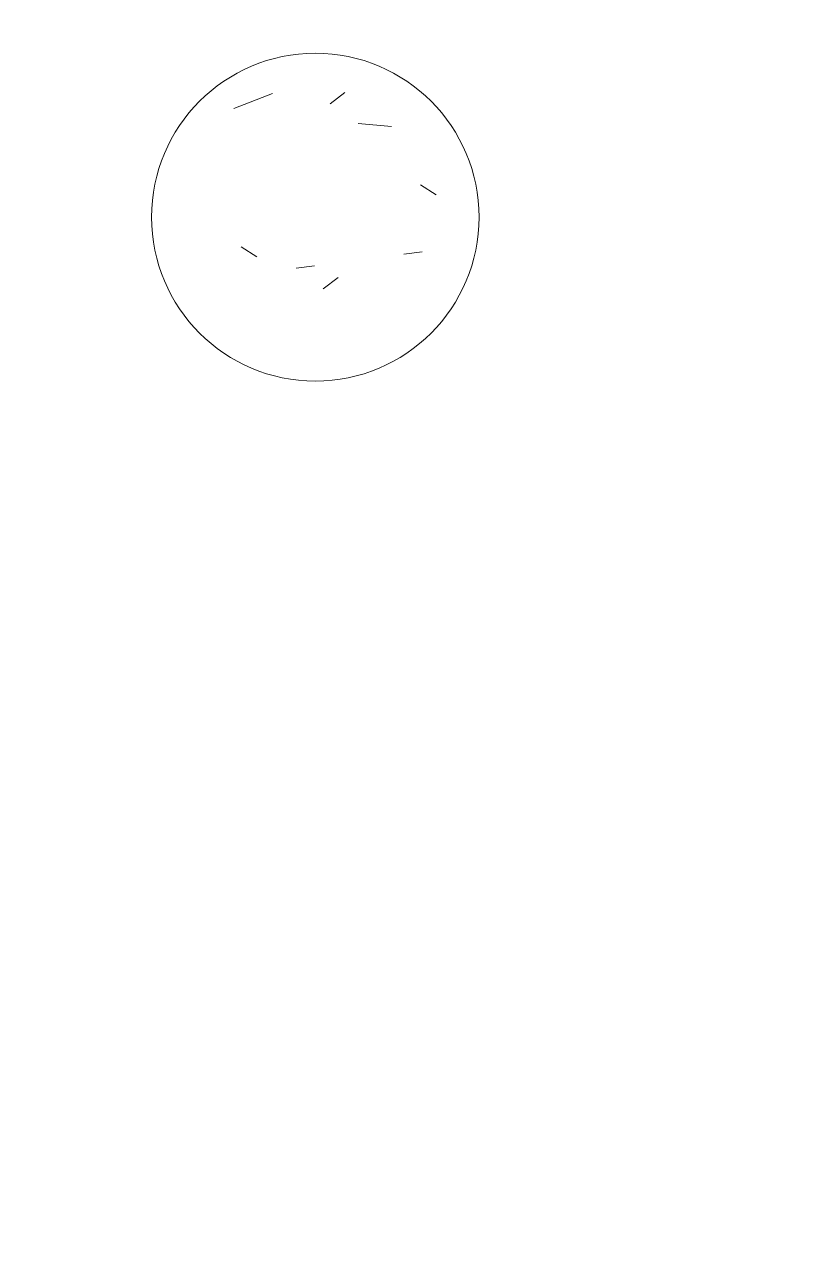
# Model space of a CAD drawing. Header units: metres. Extents: x -217 to -108, y -304 to -188.
# Drawn here: x -162.215 to -160.791, y -218.656 to -216.412 of the extents above; entities that cross this region are included whole.
import ezdxf

# ---------------------------------------------------------------- set-up
doc = ezdxf.new("R2010")
doc.units = ezdxf.units.M
for name, color, linetype, lineweight in [('A-FLOR', 192, 'Continuous', 9), ('A-WALL', 113, 'Continuous', 9), ('S-COLS', 52, 'Continuous', 9)]:
    doc.layers.add(name, color=color, linetype=linetype, lineweight=lineweight)

# ---------------------------------------------------------------- blocks, each defined once
blk = doc.blocks.new('M_Hormigón-Redondo-Pilar - 600 mm-V70-Nivel 3')
at = {"layer": 'S-COLS'}
h = blk.add_hatch(dxfattribs=at)
h.set_pattern_fill('FP_25', color=256, style=0, pattern_type=2)
h.set_pattern_definition([(50, (161.682, 216.765), (0.7288314, -0.0632911), [0.076, -0.838]), (355, (161.682, 216.765), (-0.1409327, 0.764191), [0.061, -0.671]), (100.451, (161.743, 216.76), (0.5877327, 0.700228), [0.065, -0.712]), (46.184, (161.682, 216.968), (1.0841735, -0.1685523), [0.114, -1.257]), (96.636, (161.772, 216.954), (0.9500268, 0.989415), [0.097, -1.069]), (351.184, (161.682, 216.968), (0.9499683, 0.9901036), [0.091, -1.006]), (21, (161.784, 216.917), (0.6067662, -0.4087001), [0.076, -0.838]), (326, (161.784, 216.917), (0.2472247, 0.736702), [0.061, -0.671]), (71.451, (161.834, 216.883), (0.8535199, 0.3274948), [0.065, -0.712]), (37.5, (161.682, 216.765), (0.0124776, 0.3385577), [0.034, -0.629, 0.034, -0.647, -0.673]), (37.5, (161.682, 216.765), (0.0124776, 0.3385577), [-1.343, 0.034, -0.64]), (7.5, (161.682, 216.765), (0.26703754, 0.40027984), [0.034, -0.355, 0.034, -0.614, -0.257]), (7.5, (161.682, 216.765), (0.26703754, 0.40027984), [-1.035, 0.034, -0.223]), (327.5, (161.455, 216.765), (0.54253947, -0.02312834), [0.034, -0.22, 0.034, -0.759, -1.052]), (327.5, (161.455, 216.765), (0.54253947, -0.02312834), [-1.046, 0.034, -1.018]), (317.5, (161.354, 216.765), (0.5922234, 0.1015895), [0.034, -0.297, 0.034, -0.493, -0.747]), (317.5, (161.354, 216.765), (0.5922234, 0.1015895), [-0.856, 0.034, -0.713])])
h.paths.add_polyline_path([(0, -0.3), (0.0585, -0.2942), (0.1148, -0.2772), (0.1667, -0.2494), (0.2121, -0.2121), (0.2494, -0.1667), (0.2772, -0.1148), (0.2942, -0.0585), (0.3, 0), (0.2942, 0.0585), (0.2772, 0.1148), (0.2494, 0.1667), (0.2121, 0.2121), (0.1667, 0.2494), (0.1148, 0.2772), (0.0585, 0.2942), (0, 0.3), (-0.0585, 0.2942), (-0.1148, 0.2772), (-0.1667, 0.2494), (-0.2121, 0.2121), (-0.2494, 0.1667), (-0.2772, 0.1148), (-0.2942, 0.0585), (-0.3, 0), (-0.2942, -0.0585), (-0.2772, -0.1148), (-0.2494, -0.1667), (-0.2121, -0.2121), (-0.1667, -0.2494), (-0.1148, -0.2772), (-0.0585, -0.2942)], flags=0)
for start, end in [(360, 180), (180, 360)]:
    blk.add_arc((0, 0), 0.3, start, end, dxfattribs=at)

msp = doc.modelspace()

# ---------------------------------------------------------------- linework, layer by layer
at = {"layer": 'A-FLOR'}
for centre, radius, start, end in [((-160.1897, -216.6239), 10.3111, 32.99567, 203.9847), ((-160.1804, -216.6397), 9.8158, 33.32339, 203.64672)]:
    msp.add_arc(centre, radius, start, end, dxfattribs=at)
at = {"layer": 'A-WALL'}
msp.add_arc((-159.9194, -216.9541), 9.4621, 44.86804, 189.98653, dxfattribs=at)

# ---------------------------------------------------------------- block references
at = {"layer": 'S-COLS'}
msp.add_blockref('M_Hormigón-Redondo-Pilar - 600 mm-V70-Nivel 3', (-161.6819, -216.7648), dxfattribs=at)

doc.saveas('drawing.dxf')
